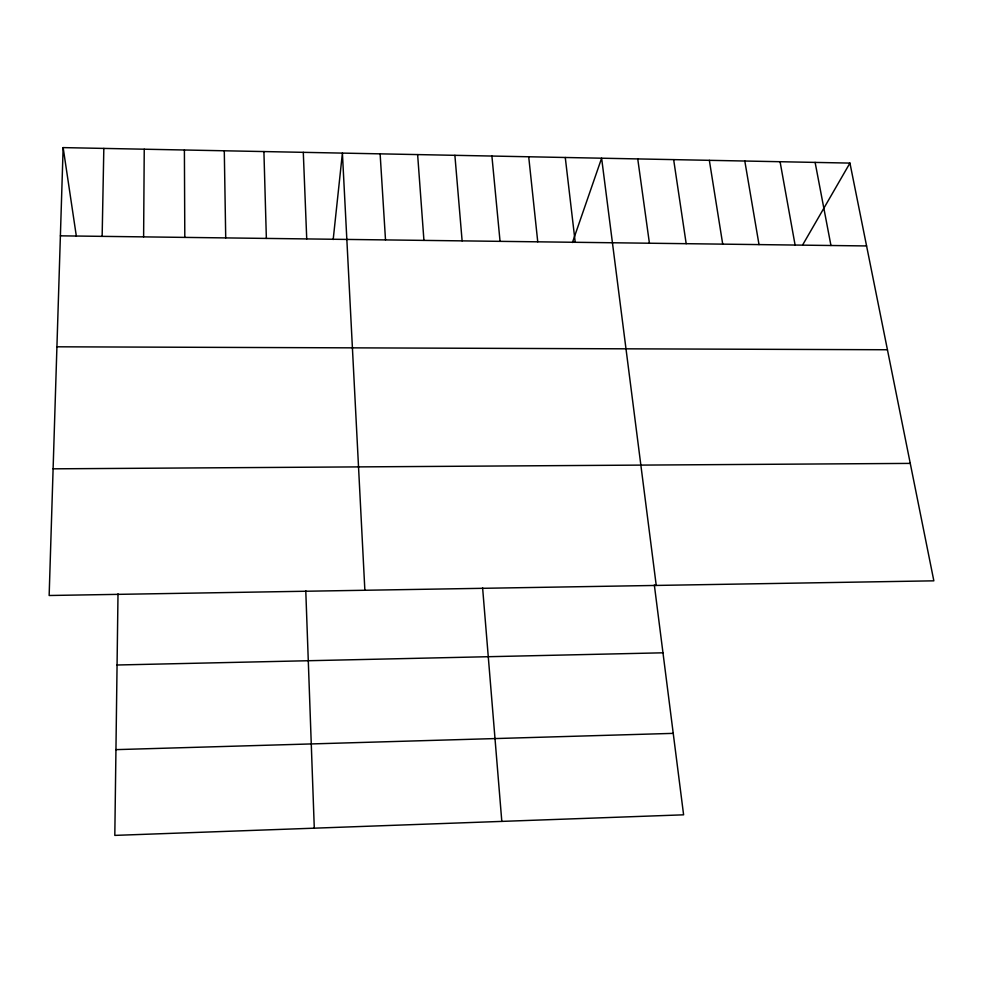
<?xml version="1.0" encoding="UTF-8"?>
<svg xmlns="http://www.w3.org/2000/svg" width="983" height="983" viewBox="0 0 983 983"><rect width="100%" height="100%" fill="white"/><g stroke="black" fill="none" stroke-linecap="round" stroke-linejoin="round"><path stroke-width="1.47" d="M143.616 236.878L144.243 149.195M118.009 593.83L114.814 835.39L683.603 814.821L654.334 584.959M102.146 236.362L103.829 148.408M63.145 147.61L49.15 595.501L933.85 580.83L849.939 163.092L63.145 147.61L76.367 236.313M333.188 239.533L342.403 153.102L364.865 590.267M572.438 242.531L601.621 158.202L656.239 585.438M802.841 244.607L849.939 163.092M115.945 749.636L673.232 733.367M117.063 665L662.972 652.81M53.107 468.83L910.258 463.398M56.928 346.802L887.44 349.751M60.393 235.834L866.588 245.947M815.116 162.404L830.954 245.504M780.072 161.716L795.1 245.05M744.807 161.028L759.011 244.595M709.345 160.327L722.714 244.14M673.65 159.627L686.183 243.686M637.746 158.914L649.419 243.219M565.274 157.489L575.215 242.297M528.707 156.776L537.75 241.818M491.905 156.051L500.052 241.351M454.883 155.314L462.121 240.872M482.604 587.797L501.809 821.395M417.628 154.589L423.931 240.393M380.126 153.84L385.508 239.913M303.292 152.328L306.733 238.93M305.774 590.722L314.29 828.178M263.911 151.554L266.368 238.414M224.284 150.78L225.721 237.911M184.399 149.994L184.804 237.394"/></g></svg>
